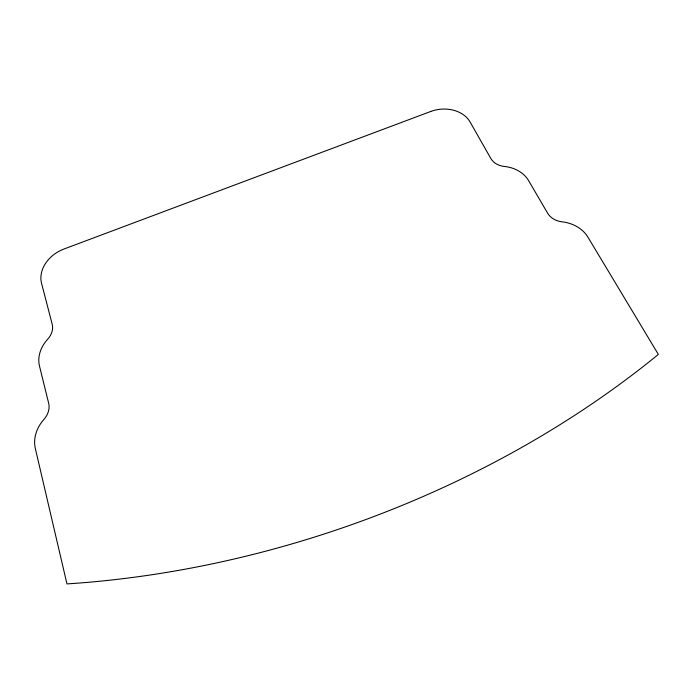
<?xml version="1.0" encoding="UTF-8"?>
<svg xmlns="http://www.w3.org/2000/svg" width="693" height="693" viewBox="0 0 693 693"><rect width="100%" height="100%" fill="white"/><g stroke="black" fill="none" stroke-linecap="round" stroke-linejoin="round"><path stroke-width="1.04" d="M430.743 111.469L63.782 249.099A30.882 24.298 -29 0 0 41.537 283.229L52.218 324.298A18.261 14.501 -32.8 0 1 47.644 339.275A32.467 26.386 -32.9 0 0 39.484 366.008L48.675 403.274A19.179 15.61 -37.3 0 1 43.884 419.473A34.13 28.439 -38 0 0 35.317 448.432L66.961 583.913A747.929 509.459 -18.6 0 0 658.35 354.418L587.915 237.145A33.394 27.443 1.9 0 0 562.127 221.838A18.711 15.029 1 0 1 547.669 213.253L528.542 180.535A31.817 25.598 -3 0 0 504.417 166.467A17.845 14.033 -3.3 0 1 490.887 158.567L470.123 122.055A30.327 23.692 -7 0 0 430.743 111.469"/></g></svg>
